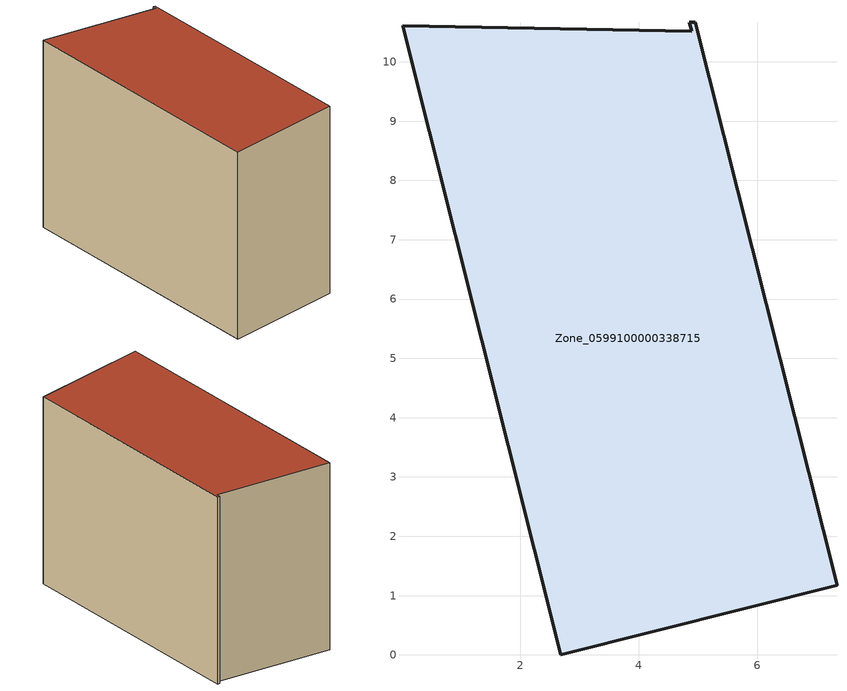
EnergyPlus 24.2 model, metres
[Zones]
Zone_0599100000338715
 floor ground (C_G): 7.34,1.17 2.68,0 0.01,10.61 4.89,10.52 4.85,10.67 4.95,10.67 z0
 wall outside (C_F): 7.34,1.17 4.95,10.67 4.85,10.67 4.89,10.52 0.01,10.61 2.68,0 7.34,1.17 z0:8.5
 roof outside (C_R): 2.68,0 7.34,1.17 4.95,10.67 4.85,10.67 4.89,10.52 0.01,10.61 z8.5
[BUILDING]
Pand.0599100000338715: North Axis=0; Terrain=City; Loads Convergence Tolerance Value=0.04; Temperature Convergence Tolerance Value=0.4; Solar Distribution=FullExterior; Maximum Number of Warmup Days=25; Minimum Number of Warmup Days=1
[Site:Location]
Rotterdam.The.Hague.AP_ZH_NLD Design_Conditions: Latitude=51.96; Longitude=4.45; Time Zone=1; Elevation=-4.5
[SITE:GROUNDTEMPERATURE:BUILDINGSURFACE]
18, 18, 18, 18, 18, 18, 18, 18, 18, 18, 18, 18
[MATERIAL] Thermal Absorptance=0.9; Solar Absorptance=0.7; Visible Absorptance=0.7
Name | Roughness | Thickness | Conductivity | Density | Specific Heat
G.TI.1992-2005 | MediumSmooth | 0.15 | 0.06 | 540 | 1210
F.TI.1992-2005 | Rough | 0.3 | 0.12 | 1920 | 840
R.TI.1992-2005 | MediumRough | 0.2 | 0.08 | 1500 | 1000
[CONSTRUCTION]
C_G: G.TI.1992-2005
C_F: F.TI.1992-2005
C_R: R.TI.1992-2005
[ZONE]
Zone_0599100000338715: Type=1; Multiplier=1; Ceiling Height=Autocalculate; Volume=Autocalculate; Floor Area=autocalculate; Part of Total Floor Area=Yes
[ZONEINFILTRATION:DESIGNFLOWRATE]
Infil_Zone_0599100000338715: Zone or ZoneList or Space or SpaceList=Zone_0599100000338715; Schedule=AlwaysOn; Design Flow Rate Calculation Method=Flow/Area; Flow Rate per Floor Area=0.0015; Constant Term Coefficient=1; Temperature Term Coefficient=0; Velocity Term Coefficient=0; Velocity Squared Term Coefficient=0
[HVACTEMPLATE:ZONE:IDEALLOADSAIRSYSTEM]
Zone_0599100000338715: Maximum Heating Supply Air Temperature=50; Minimum Cooling Supply Air Temperature=13; Maximum Heating Supply Air Humidity Ratio=0.0156; Minimum Cooling Supply Air Humidity Ratio=0.0077; Heating Limit=NoLimit; Cooling Limit=NoLimit; Dehumidification Control Type=ConstantSensibleHeatRatio; Cooling Sensible Heat Ratio=0.7; Dehumidification Setpoint=60; Humidification Control Type=None; Humidification Setpoint=30; Outdoor Air Method=None; Outdoor Air Flow Rate per Person=0.00944; Outdoor Air Flow Rate per Zone Floor Area=0; Outdoor Air Flow Rate per Zone=0; Demand Controlled Ventilation Type=None; Outdoor Air Economizer Type=NoEconomizer; Heat Recovery Type=None; Sensible Heat Recovery Effectiveness=0.7; Latent Heat Recovery Effectiveness=0.65
[ZONECONTROL:THERMOSTAT]
ThermostatControl_Zone_0599100000338715: Zone or ZoneList=Zone_0599100000338715; Control Type Schedule=DualSetpointControlType; Control 1=Thermostat_Zone_0599100000338715; Temperature Difference Between Cutout And Setpoint=0
[THERMOSTATSETPOINT:DUALSETPOINT]
Thermostat_Zone_0599100000338715: Heating Setpoint Temperature Schedule=HeatingSetpoint_Zone_0599100000338715; Cooling Setpoint Temperature Schedule=CoolingSetpoint_Zone_0599100000338715
[SCHEDULE:COMPACT]
HeatingSetpoint_Zone_0599100000338715: Through: 12/31, For: AllDays, Until: 24:00, 21
CoolingSetpoint_Zone_0599100000338715: Through: 12/31, For: AllDays, Until: 24:00, 24
DualSetpointControlType: Through: 12/31, For: AllDays, Until: 24:00, 4
AlwaysOn: Through: 12/31, For: AllDays, Until: 24:00, 1
